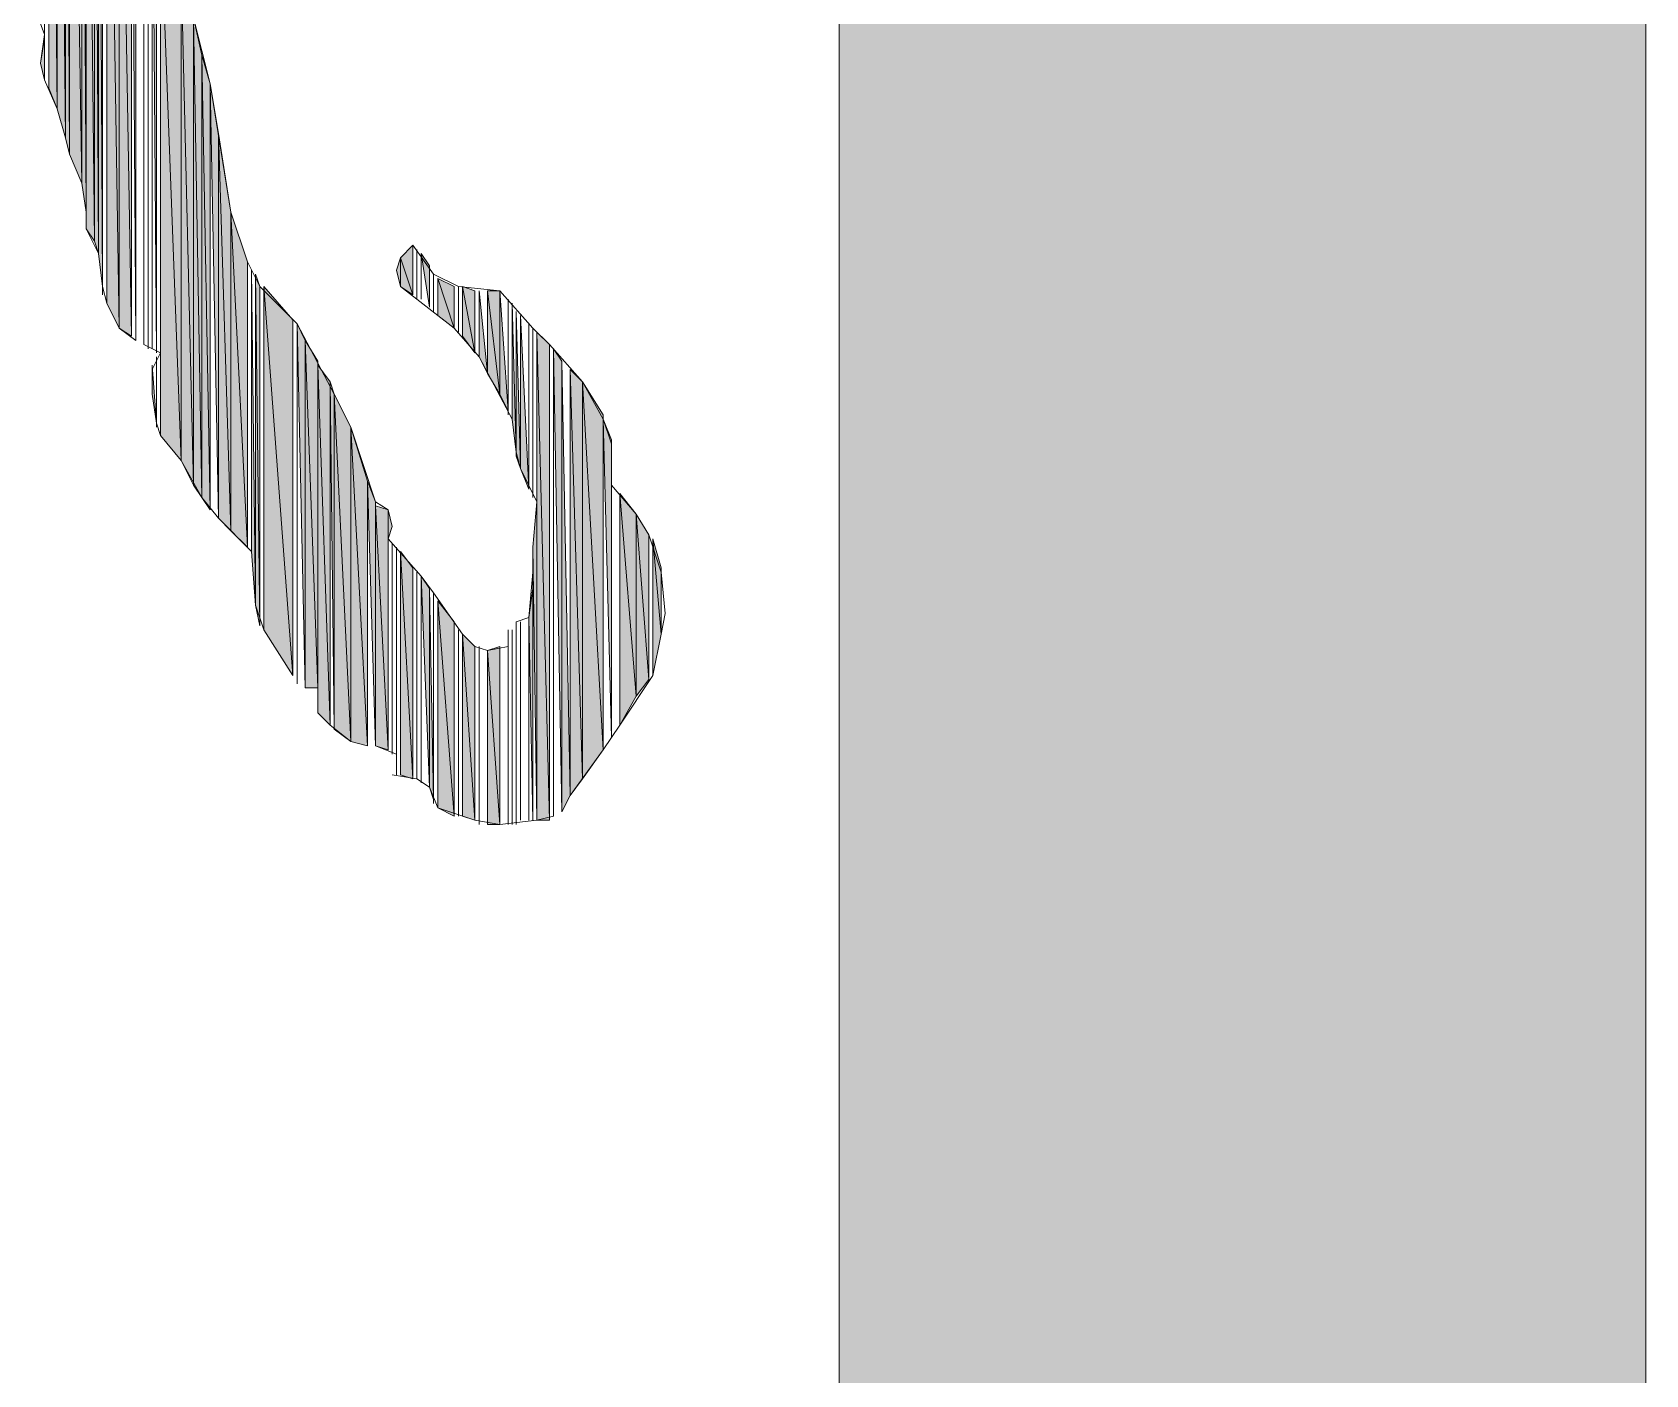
# Model space of a CAD drawing. Header units: millimetres. Extents: x -30643 to 86172, y -19411 to 63186.
# Drawn here: x 83999.4 to 84273.8, y -2030.5 to -1802.2 of the extents above; entities that cross this region are included whole.
import ezdxf

# ---------------------------------------------------------------- set-up
doc = ezdxf.new("R2010")
doc.units = ezdxf.units.MM

msp = doc.modelspace()

# ---------------------------------------------------------------- hatches: boundary and pattern name
h = msp.add_hatch(color=0)
h.dxf.hatch_style = 2
h.paths.add_polyline_path([(84273.84, -17512.85), (84136.62, -17374.93), (84136.62, 61150.03), (84273.84, 61287.95)])
h = msp.add_hatch(color=0)
h.dxf.hatch_style = 2
h.paths.add_polyline_path([(84002.22, -1811.66), (84003.62, -1815.17), (84002.22, -1671.62)])
h = msp.add_hatch(color=0)
h.dxf.hatch_style = 2
h.paths.add_polyline_path([(84003.62, -1815.17), (84003.62, -1681.47), (84002.22, -1671.62)])
h = msp.add_hatch(color=0)
h.dxf.hatch_style = 2
h.paths.add_polyline_path([(84003.62, -1815.17), (84005.03, -1820.1), (84003.62, -1681.47)])
h = msp.add_hatch(color=0)
h.dxf.hatch_style = 2
h.paths.add_polyline_path([(84005.03, -1820.1), (84005.03, -1689.92), (84003.62, -1681.47)])
h = msp.add_hatch(color=0)
h.dxf.hatch_style = 2
h.paths.add_polyline_path([(84005.03, -1820.1), (84005.74, -1822.91), (84005.03, -1689.92)])
h = msp.add_hatch(color=0)
h.dxf.hatch_style = 2
h.paths.add_polyline_path([(84005.74, -1822.91), (84005.74, -1696.25), (84005.03, -1689.92)])
h = msp.add_hatch(color=0)
h.dxf.hatch_style = 2
h.paths.add_polyline_path([(84005.74, -1822.91), (84007.85, -1827.84), (84005.74, -1696.25)])
h = msp.add_hatch(color=0)
h.dxf.hatch_style = 2
h.paths.add_polyline_path([(84007.85, -1827.84), (84007.85, -1703.29), (84005.74, -1696.25)])
h = msp.add_hatch(color=0)
h.dxf.hatch_style = 2
h.paths.add_polyline_path([(84007.85, -1827.84), (84008.55, -1832.77), (84007.85, -1703.29)])
h = msp.add_hatch(color=0)
h.dxf.hatch_style = 2
h.paths.add_polyline_path([(84008.55, -1832.77), (84008.55, -1835.58), (84008.55, -1703.99)])
h = msp.add_hatch(color=0)
h.dxf.hatch_style = 2
h.paths.add_polyline_path([(84008.55, -1835.58), (84008.55, -1706.1), (84008.55, -1703.99)])
h = msp.add_hatch(color=0)
h.dxf.hatch_style = 2
h.paths.add_polyline_path([(84008.55, -1835.58), (84009.96, -1837.69), (84008.55, -1706.1)])
h = msp.add_hatch(color=0)
h.dxf.hatch_style = 2
h.paths.add_polyline_path([(84009.96, -1837.69), (84009.96, -1709.62), (84008.55, -1706.1)])
h = msp.add_hatch(color=0)
h.dxf.hatch_style = 2
h.paths.add_polyline_path([(84009.96, -1837.69), (84010.66, -1839.8), (84009.96, -1709.62)])
h = msp.add_hatch(color=0)
h.dxf.hatch_style = 2
h.paths.add_polyline_path([(84010.66, -1839.8), (84010.66, -1713.14), (84009.96, -1709.62)])
h = msp.add_hatch(color=0)
h.dxf.hatch_style = 2
h.paths.add_polyline_path([(84010.66, -1839.8), (84011.36, -1845.43), (84010.66, -1713.14)])
h = msp.add_hatch(color=0)
h.dxf.hatch_style = 2
h.paths.add_polyline_path([(84011.36, -1846.84), (84011.36, -1716.66), (84011.36, -1714.55)])
h = msp.add_hatch(color=0)
h.dxf.hatch_style = 2
h.paths.add_polyline_path([(84012.07, -1848.25), (84014.18, -1852.47), (84012.07, -1718.07)])
h = msp.add_hatch(color=0)
h.dxf.hatch_style = 2
h.paths.add_polyline_path([(84014.18, -1852.47), (84014.18, -1730.03), (84012.07, -1718.07)])
h = msp.add_hatch(color=0)
h.dxf.hatch_style = 2
h.paths.add_polyline_path([(84014.18, -1852.47), (84016.29, -1853.88), (84014.18, -1731.44)])
h = msp.add_hatch(color=0)
h.dxf.hatch_style = 2
h.paths.add_polyline_path([(84016.29, -1853.88), (84016.29, -1741.29), (84014.18, -1731.44)])
h = msp.add_hatch(color=0)
h.dxf.hatch_style = 2
h.paths.add_polyline_path([(84016.29, -1853.88), (84016.29, -1746.21), (84016.29, -1741.29)])
h = msp.add_hatch(color=0)
h.dxf.hatch_style = 2
h.paths.add_polyline_path([(84016.99, -1854.58), (84016.99, -1757.47), (84016.29, -1746.21)])
h = msp.add_hatch(color=0)
h.dxf.hatch_style = 2
h.paths.add_polyline_path([(84020.51, -1856.69), (84020.51, -1763.1), (84019.81, -1760.99)])
h = msp.add_hatch(color=0)
h.dxf.hatch_style = 2
h.paths.add_polyline_path([(84020.51, -1856.69), (84020.51, -1765.21), (84020.51, -1763.1)])
h = msp.add_hatch(color=0)
h.dxf.hatch_style = 2
h.paths.add_polyline_path([(84021.22, -1870.76), (84024.73, -1874.99), (84021.22, -1781.4)])
h = msp.add_hatch(color=0)
h.dxf.hatch_style = 2
h.paths.add_polyline_path([(84024.73, -1874.99), (84024.73, -1791.25), (84021.22, -1781.4)])
h = msp.add_hatch(color=0)
h.dxf.hatch_style = 2
h.paths.add_polyline_path([(84024.73, -1874.99), (84026.85, -1879.21), (84024.73, -1791.25)])
h = msp.add_hatch(color=0)
h.dxf.hatch_style = 2
h.paths.add_polyline_path([(84026.85, -1879.21), (84026.85, -1799.69), (84024.73, -1791.25)])
h = msp.add_hatch(color=0)
h.dxf.hatch_style = 2
h.paths.add_polyline_path([(84026.85, -1879.21), (84028.25, -1881.32), (84026.85, -1799.69)])
h = msp.add_hatch(color=0)
h.dxf.hatch_style = 2
h.paths.add_polyline_path([(84028.25, -1881.32), (84028.25, -1806.03), (84026.85, -1799.69)])
h = msp.add_hatch(color=0)
h.dxf.hatch_style = 2
h.paths.add_polyline_path([(84001.51, -1810.25), (84001.51, -1803.21), (84000.81, -1807.43)])
h = msp.add_hatch(color=0)
h.dxf.hatch_style = 2
h.paths.add_polyline_path([(84028.25, -1881.32), (84029.66, -1883.43), (84028.25, -1806.03)])
h = msp.add_hatch(color=0)
h.dxf.hatch_style = 2
h.paths.add_polyline_path([(84029.66, -1883.43), (84029.66, -1810.95), (84028.25, -1806.03)])
h = msp.add_hatch(color=0)
h.dxf.hatch_style = 2
h.paths.add_polyline_path([(84031.07, -1884.84), (84031.07, -1819.4), (84029.66, -1810.95)])
h = msp.add_hatch(color=0)
h.dxf.hatch_style = 2
h.paths.add_polyline_path([(84031.07, -1884.84), (84033.18, -1886.95), (84031.07, -1819.4)])
h = msp.add_hatch(color=0)
h.dxf.hatch_style = 2
h.paths.add_polyline_path([(84033.18, -1886.95), (84033.18, -1832.77), (84031.07, -1819.4)])
h = msp.add_hatch(color=0)
h.dxf.hatch_style = 2
h.paths.add_polyline_path([(84033.18, -1886.95), (84035.99, -1889.76), (84033.18, -1832.77)])
h = msp.add_hatch(color=0)
h.dxf.hatch_style = 2
h.paths.add_polyline_path([(84035.99, -1889.76), (84035.99, -1841.21), (84033.18, -1832.77)])
h = msp.add_hatch(color=0)
h.dxf.hatch_style = 2
h.paths.add_polyline_path([(84064.14, -1846.84), (84064.14, -1838.4), (84062.03, -1840.51)])
h = msp.add_hatch(color=0)
h.dxf.hatch_style = 2
h.paths.add_polyline_path([(84062.03, -1845.43), (84062.03, -1840.51), (84061.33, -1842.62)])
h = msp.add_hatch(color=0)
h.dxf.hatch_style = 2
h.paths.add_polyline_path([(84062.03, -1845.43), (84064.14, -1846.84), (84062.03, -1840.51)])
h = msp.add_hatch(color=0)
h.dxf.hatch_style = 2
h.paths.add_polyline_path([(84066.96, -1848.95), (84066.96, -1841.91), (84065.55, -1839.8)])
h = msp.add_hatch(color=0)
h.dxf.hatch_style = 2
h.paths.add_polyline_path([(84036.7, -1890.47), (84037.4, -1899.62), (84036.7, -1842.62)])
h = msp.add_hatch(color=0)
h.dxf.hatch_style = 2
h.paths.add_polyline_path([(84037.4, -1899.62), (84038.1, -1903.13), (84037.4, -1843.32)])
h = msp.add_hatch(color=0)
h.dxf.hatch_style = 2
h.paths.add_polyline_path([(84038.1, -1903.13), (84038.1, -1845.43), (84037.4, -1843.32)])
h = msp.add_hatch(color=0)
h.dxf.hatch_style = 2
h.paths.add_polyline_path([(84068.36, -1850.36), (84071.18, -1852.47), (84068.36, -1844.02)])
h = msp.add_hatch(color=0)
h.dxf.hatch_style = 2
h.paths.add_polyline_path([(84071.18, -1852.47), (84071.18, -1845.43), (84068.36, -1844.02)])
h = msp.add_hatch(color=0)
h.dxf.hatch_style = 2
h.paths.add_polyline_path([(84038.81, -1903.84), (84043.73, -1911.58), (84038.81, -1845.43)])
h = msp.add_hatch(color=0)
h.dxf.hatch_style = 2
h.paths.add_polyline_path([(84043.73, -1911.58), (84043.73, -1851.06), (84038.81, -1845.43)])
h = msp.add_hatch(color=0)
h.dxf.hatch_style = 2
h.paths.add_polyline_path([(84072.58, -1853.88), (84074.7, -1856.69), (84072.58, -1845.43)])
h = msp.add_hatch(color=0)
h.dxf.hatch_style = 2
h.paths.add_polyline_path([(84074.7, -1856.69), (84074.7, -1846.14), (84072.58, -1845.43)])
h = msp.add_hatch(color=0)
h.dxf.hatch_style = 2
h.paths.add_polyline_path([(84075.4, -1857.39), (84076.81, -1860.21), (84075.4, -1846.14)])
h = msp.add_hatch(color=0)
h.dxf.hatch_style = 2
h.paths.add_polyline_path([(84076.81, -1860.21), (84078.92, -1863.73), (84076.81, -1846.14)])
h = msp.add_hatch(color=0)
h.dxf.hatch_style = 2
h.paths.add_polyline_path([(84078.92, -1863.73), (84078.92, -1846.14), (84076.81, -1846.14)])
h = msp.add_hatch(color=0)
h.dxf.hatch_style = 2
h.paths.add_polyline_path([(84078.92, -1863.73), (84080.33, -1866.54), (84078.92, -1846.14)])
h = msp.add_hatch(color=0)
h.dxf.hatch_style = 2
h.paths.add_polyline_path([(84081.03, -1867.95), (84081.73, -1873.58), (84081.03, -1848.25)])
h = msp.add_hatch(color=0)
h.dxf.hatch_style = 2
h.paths.add_polyline_path([(84081.73, -1874.28), (84082.44, -1876.39), (84081.73, -1849.65)])
h = msp.add_hatch(color=0)
h.dxf.hatch_style = 2
h.paths.add_polyline_path([(84045.84, -1913.69), (84045.84, -1854.58), (84044.44, -1851.76)])
h = msp.add_hatch(color=0)
h.dxf.hatch_style = 2
h.paths.add_polyline_path([(84082.44, -1876.39), (84083.84, -1879.91), (84082.44, -1850.36)])
h = msp.add_hatch(color=0)
h.dxf.hatch_style = 2
h.paths.add_polyline_path([(84045.84, -1913.69), (84047.96, -1913.69), (84045.84, -1854.58)])
h = msp.add_hatch(color=0)
h.dxf.hatch_style = 2
h.paths.add_polyline_path([(84047.96, -1913.69), (84047.96, -1858.1), (84045.84, -1854.58)])
h = msp.add_hatch(color=0)
h.dxf.hatch_style = 2
h.paths.add_polyline_path([(84085.25, -1936.21), (84087.36, -1936.21), (84085.25, -1853.17)])
h = msp.add_hatch(color=0)
h.dxf.hatch_style = 2
h.paths.add_polyline_path([(84087.36, -1936.21), (84087.36, -1855.28), (84085.25, -1853.17)])
h = msp.add_hatch(color=0)
h.dxf.hatch_style = 2
h.paths.add_polyline_path([(84089.47, -1934.8), (84089.47, -1858.1), (84088.07, -1855.99)])
h = msp.add_hatch(color=0)
h.dxf.hatch_style = 2
h.paths.add_polyline_path([(84019.81, -1863.73), (84020.51, -1868.65), (84019.81, -1858.8)])
h = msp.add_hatch(color=0)
h.dxf.hatch_style = 2
h.paths.add_polyline_path([(84047.96, -1913.69), (84047.96, -1917.91), (84047.96, -1858.1)])
h = msp.add_hatch(color=0)
h.dxf.hatch_style = 2
h.paths.add_polyline_path([(84047.96, -1917.91), (84050.07, -1920.02), (84047.96, -1858.8)])
h = msp.add_hatch(color=0)
h.dxf.hatch_style = 2
h.paths.add_polyline_path([(84050.07, -1920.02), (84050.07, -1861.62), (84047.96, -1858.8)])
h = msp.add_hatch(color=0)
h.dxf.hatch_style = 2
h.paths.add_polyline_path([(84089.47, -1934.8), (84090.88, -1931.98), (84089.47, -1858.1)])
h = msp.add_hatch(color=0)
h.dxf.hatch_style = 2
h.paths.add_polyline_path([(84090.88, -1931.98), (84092.99, -1929.17), (84090.88, -1859.51)])
h = msp.add_hatch(color=0)
h.dxf.hatch_style = 2
h.paths.add_polyline_path([(84092.99, -1929.17), (84092.99, -1861.62), (84090.88, -1859.51)])
h = msp.add_hatch(color=0)
h.dxf.hatch_style = 2
h.paths.add_polyline_path([(84050.77, -1920.73), (84050.77, -1863.73), (84050.07, -1861.62)])
h = msp.add_hatch(color=0)
h.dxf.hatch_style = 2
h.paths.add_polyline_path([(84092.99, -1929.17), (84096.51, -1924.24), (84092.99, -1861.62)])
h = msp.add_hatch(color=0)
h.dxf.hatch_style = 2
h.paths.add_polyline_path([(84096.51, -1924.24), (84096.51, -1867.25), (84092.99, -1861.62)])
h = msp.add_hatch(color=0)
h.dxf.hatch_style = 2
h.paths.add_polyline_path([(84050.77, -1920.73), (84053.59, -1922.84), (84050.77, -1863.73)])
h = msp.add_hatch(color=0)
h.dxf.hatch_style = 2
h.paths.add_polyline_path([(84053.59, -1922.84), (84053.59, -1869.36), (84050.77, -1863.73)])
h = msp.add_hatch(color=0)
h.dxf.hatch_style = 2
h.paths.add_polyline_path([(84097.92, -1922.13), (84097.92, -1871.47), (84096.51, -1867.95)])
h = msp.add_hatch(color=0)
h.dxf.hatch_style = 2
h.paths.add_polyline_path([(84053.59, -1922.84), (84056.4, -1923.54), (84053.59, -1869.36)])
h = msp.add_hatch(color=0)
h.dxf.hatch_style = 2
h.paths.add_polyline_path([(84056.4, -1923.54), (84056.4, -1878.5), (84053.59, -1869.36)])
h = msp.add_hatch(color=0)
h.dxf.hatch_style = 2
h.paths.add_polyline_path([(84057.81, -1923.54), (84057.81, -1882.02), (84056.4, -1878.5)])
h = msp.add_hatch(color=0)
h.dxf.hatch_style = 2
h.paths.add_polyline_path([(84085.25, -1936.21), (84085.25, -1882.02), (84084.55, -1889.76)])
h = msp.add_hatch(color=0)
h.dxf.hatch_style = 2
h.paths.add_polyline_path([(84099.32, -1920.02), (84102.14, -1915.1), (84099.32, -1880.62)])
h = msp.add_hatch(color=0)
h.dxf.hatch_style = 2
h.paths.add_polyline_path([(84102.14, -1915.1), (84102.14, -1884.13), (84099.32, -1880.62)])
h = msp.add_hatch(color=0)
h.dxf.hatch_style = 2
h.paths.add_polyline_path([(84057.81, -1923.54), (84059.92, -1924.24), (84057.81, -1882.73)])
h = msp.add_hatch(color=0)
h.dxf.hatch_style = 2
h.paths.add_polyline_path([(84059.92, -1924.24), (84059.92, -1883.43), (84057.81, -1882.73)])
h = msp.add_hatch(color=0)
h.dxf.hatch_style = 2
h.paths.add_polyline_path([(84059.92, -1888.36), (84060.62, -1886.25), (84059.92, -1883.43)])
h = msp.add_hatch(color=0)
h.dxf.hatch_style = 2
h.paths.add_polyline_path([(84102.14, -1915.1), (84104.25, -1912.28), (84102.14, -1884.13)])
h = msp.add_hatch(color=0)
h.dxf.hatch_style = 2
h.paths.add_polyline_path([(84104.25, -1912.28), (84104.25, -1887.65), (84102.14, -1884.13)])
h = msp.add_hatch(color=0)
h.dxf.hatch_style = 2
h.paths.add_polyline_path([(84062.03, -1928.47), (84064.14, -1929.17), (84062.03, -1890.47)])
h = msp.add_hatch(color=0)
h.dxf.hatch_style = 2
h.paths.add_polyline_path([(84064.14, -1929.17), (84064.14, -1893.28), (84062.03, -1890.47)])
h = msp.add_hatch(color=0)
h.dxf.hatch_style = 2
h.paths.add_polyline_path([(84084.55, -1936.21), (84084.55, -1889.76), (84084.55, -1893.99)])
h = msp.add_hatch(color=0)
h.dxf.hatch_style = 2
h.paths.add_polyline_path([(84104.95, -1911.58), (84106.36, -1904.54), (84104.95, -1888.36)])
h = msp.add_hatch(color=0)
h.dxf.hatch_style = 2
h.paths.add_polyline_path([(84106.36, -1904.54), (84106.36, -1893.28), (84104.95, -1888.36)])
h = msp.add_hatch(color=0)
h.dxf.hatch_style = 2
h.paths.add_polyline_path([(84106.36, -1904.54), (84106.36, -1902.43), (84106.36, -1893.28)])
h = msp.add_hatch(color=0)
h.dxf.hatch_style = 2
h.paths.add_polyline_path([(84066.96, -1930.58), (84066.96, -1896.8), (84065.55, -1894.69)])
h = msp.add_hatch(color=0)
h.dxf.hatch_style = 2
h.paths.add_polyline_path([(84084.55, -1936.21), (84084.55, -1893.99), (84084.55, -1896.8)])
h = msp.add_hatch(color=0)
h.dxf.hatch_style = 2
h.paths.add_polyline_path([(84066.96, -1930.58), (84067.66, -1932.69), (84066.96, -1896.8)])
h = msp.add_hatch(color=0)
h.dxf.hatch_style = 2
h.paths.add_polyline_path([(84068.36, -1934.1), (84071.18, -1935.5), (84068.36, -1898.91)])
h = msp.add_hatch(color=0)
h.dxf.hatch_style = 2
h.paths.add_polyline_path([(84071.18, -1935.5), (84071.18, -1902.43), (84068.36, -1898.91)])
h = msp.add_hatch(color=0)
h.dxf.hatch_style = 2
h.paths.add_polyline_path([(84084.55, -1936.21), (84084.55, -1896.8), (84083.84, -1901.73)])
h = msp.add_hatch(color=0)
h.dxf.hatch_style = 2
h.paths.add_polyline_path([(84072.58, -1935.5), (84074.7, -1936.21), (84072.58, -1904.54)])
h = msp.add_hatch(color=0)
h.dxf.hatch_style = 2
h.paths.add_polyline_path([(84074.7, -1936.21), (84074.7, -1906.65), (84072.58, -1904.54)])
h = msp.add_hatch(color=0)
h.dxf.hatch_style = 2
h.paths.add_polyline_path([(84080.33, -1936.91), (84080.33, -1903.84), (84080.33, -1906.65)])
h = msp.add_hatch(color=0)
h.dxf.hatch_style = 2
h.paths.add_polyline_path([(84078.92, -1936.91), (84078.92, -1906.65), (84076.81, -1907.36)])
h = msp.add_hatch(color=0)
h.dxf.hatch_style = 2
h.paths.add_polyline_path([(84076.81, -1936.91), (84078.92, -1936.91), (84076.81, -1907.36)])

# ---------------------------------------------------------------- linework, layer by layer
at = {"color": 0, "lineweight": 0}
for points in [[(84273.84, -17512.85), (84136.62, -17374.93), (84136.62, 61150.03), (84273.84, 61287.95)], [(84001.51, -1802.51), (84001.51, -1670.22)], [(84001.51, -1810.25), (84001.51, -1670.22)], [(84002.22, -1811.66), (84002.22, -1671.62)], [(84002.22, -1811.66), (84003.62, -1815.17), (84002.22, -1671.62)], [(84003.62, -1815.17), (84003.62, -1681.47), (84002.22, -1671.62)], [(84003.62, -1815.17), (84005.03, -1820.1), (84003.62, -1681.47)], [(84005.03, -1820.1), (84005.03, -1689.92), (84003.62, -1681.47)], [(84005.03, -1820.1), (84005.74, -1822.91), (84005.03, -1689.92)], [(84005.74, -1822.91), (84005.74, -1696.25), (84005.03, -1689.92)], [(84005.74, -1822.91), (84005.74, -1696.25)], [(84005.74, -1822.91), (84005.74, -1696.25)], [(84005.74, -1822.91), (84007.85, -1827.84), (84005.74, -1696.25)], [(84007.85, -1827.84), (84007.85, -1703.29), (84005.74, -1696.25)], [(84007.85, -1827.84), (84008.55, -1832.77), (84007.85, -1703.29)], [(84008.55, -1832.77), (84008.55, -1703.99)], [(84008.55, -1832.77), (84008.55, -1835.58), (84008.55, -1703.99)], [(84008.55, -1835.58), (84008.55, -1706.1), (84008.55, -1703.99)], [(84008.55, -1835.58), (84009.96, -1837.69), (84008.55, -1706.1)], [(84009.96, -1837.69), (84009.96, -1709.62), (84008.55, -1706.1)], [(84009.96, -1837.69), (84010.66, -1839.8), (84009.96, -1709.62)], [(84010.66, -1839.8), (84010.66, -1713.14), (84009.96, -1709.62)], [(84010.66, -1839.8), (84011.36, -1845.43), (84010.66, -1713.14)], [(84011.36, -1845.43), (84011.36, -1714.55)], [(84011.36, -1845.43), (84011.36, -1714.55)], [(84011.36, -1846.84), (84011.36, -1716.66), (84011.36, -1714.55)], [(84011.36, -1846.84), (84011.36, -1716.66)], [(84012.07, -1848.25), (84012.07, -1718.07)], [(84012.07, -1848.25), (84014.18, -1852.47), (84012.07, -1718.07)], [(84014.18, -1852.47), (84014.18, -1730.03), (84012.07, -1718.07)], [(84014.18, -1852.47), (84014.18, -1730.03)], [(84014.18, -1852.47), (84014.18, -1731.44)], [(84014.18, -1852.47), (84016.29, -1853.88), (84014.18, -1731.44)], [(84016.29, -1853.88), (84016.29, -1741.29), (84014.18, -1731.44)], [(84016.29, -1853.88), (84016.29, -1741.29)], [(84016.29, -1853.88), (84016.29, -1746.21), (84016.29, -1741.29)], [(84016.29, -1853.88), (84016.29, -1746.21)], [(84016.99, -1854.58), (84016.99, -1757.47), (84016.29, -1746.21)], [(84016.99, -1854.58), (84016.99, -1757.47)], [(84016.99, -1854.58), (84016.99, -1757.47)], [(84016.99, -1854.58), (84016.99, -1757.47)], [(84018.4, -1855.28), (84018.4, -1757.47)], [(84018.4, -1855.28), (84018.4, -1757.47)], [(84018.4, -1855.28), (84018.4, -1757.47)], [(84018.4, -1855.28), (84018.4, -1757.47)], [(84019.11, -1855.28), (84019.11, -1758.18)], [(84019.11, -1855.28), (84019.11, -1758.18)], [(84019.11, -1855.99), (84019.11, -1758.88)], [(84019.11, -1855.99), (84019.11, -1758.88)], [(84019.81, -1855.99), (84019.81, -1759.58)], [(84019.81, -1855.99), (84019.81, -1759.58)], [(84019.81, -1855.99), (84019.81, -1760.29)], [(84019.81, -1855.99), (84019.81, -1760.29)], [(84019.81, -1855.99), (84019.81, -1760.99)], [(84019.81, -1855.99), (84019.81, -1760.99)], [(84020.51, -1856.69), (84020.51, -1763.1), (84019.81, -1760.99)], [(84020.51, -1856.69), (84020.51, -1763.1)], [(84020.51, -1856.69), (84020.51, -1765.21), (84020.51, -1763.1)], [(84020.51, -1856.69), (84020.51, -1778.58)], [(84021.22, -1856.69), (84021.22, -1779.99)], [(84021.22, -1870.06), (84021.22, -1779.99)], [(84021.22, -1870.06), (84021.22, -1779.99)], [(84021.22, -1870.06), (84021.22, -1779.99)], [(84021.22, -1870.76), (84021.22, -1780.69)], [(84021.22, -1870.76), (84021.22, -1780.69)], [(84021.22, -1870.76), (84021.22, -1781.4)], [(84021.22, -1870.76), (84024.73, -1874.99), (84021.22, -1781.4)], [(84024.73, -1874.99), (84024.73, -1791.25), (84021.22, -1781.4)], [(84024.73, -1874.99), (84026.85, -1879.21), (84024.73, -1791.25)], [(84026.85, -1879.21), (84026.85, -1799.69), (84024.73, -1791.25)], [(84026.85, -1879.21), (84028.25, -1881.32), (84026.85, -1799.69)], [(84028.25, -1881.32), (84028.25, -1806.03), (84026.85, -1799.69)], [(84001.51, -1810.25), (84001.51, -1802.51)], [(84001.51, -1810.25), (84001.51, -1803.21), (84000.81, -1807.43)], [(84001.51, -1810.25), (84001.51, -1803.21)], [(84028.25, -1881.32), (84029.66, -1883.43), (84028.25, -1806.03)], [(84029.66, -1883.43), (84029.66, -1810.95), (84028.25, -1806.03)], [(84029.66, -1883.43), (84029.66, -1810.95)], [(84031.07, -1884.84), (84031.07, -1819.4), (84029.66, -1810.95)], [(84031.07, -1884.84), (84033.18, -1886.95), (84031.07, -1819.4)], [(84033.18, -1886.95), (84033.18, -1832.77), (84031.07, -1819.4)], [(84033.18, -1886.95), (84035.99, -1889.76), (84033.18, -1832.77)], [(84035.99, -1889.76), (84035.99, -1841.21), (84033.18, -1832.77)], [(84064.14, -1846.84), (84064.14, -1838.4), (84062.03, -1840.51)], [(84064.14, -1846.84), (84064.14, -1838.4)], [(84035.99, -1889.76), (84035.99, -1841.21)], [(84062.03, -1845.43), (84062.03, -1840.51), (84061.33, -1842.62)], [(84062.03, -1845.43), (84062.03, -1840.51)], [(84062.03, -1845.43), (84062.03, -1840.51)], [(84062.03, -1845.43), (84064.14, -1846.84), (84062.03, -1840.51)], [(84064.84, -1847.54), (84064.84, -1839.1)], [(84064.84, -1847.54), (84064.84, -1839.1)], [(84065.55, -1847.54), (84065.55, -1839.8)], [(84065.55, -1847.54), (84065.55, -1839.8)], [(84066.96, -1848.95), (84066.96, -1841.91), (84065.55, -1839.8)], [(84036.7, -1890.47), (84036.7, -1842.62)], [(84036.7, -1890.47), (84037.4, -1899.62), (84036.7, -1842.62)], [(84037.4, -1899.62), (84037.4, -1843.32)], [(84037.4, -1899.62), (84038.1, -1903.13), (84037.4, -1843.32)], [(84038.1, -1903.13), (84038.1, -1845.43), (84037.4, -1843.32)], [(84066.96, -1848.95), (84066.96, -1841.91)], [(84067.66, -1849.65), (84067.66, -1843.32)], [(84067.66, -1849.65), (84067.66, -1843.32)], [(84067.66, -1849.65), (84067.66, -1843.32)], [(84067.66, -1849.65), (84067.66, -1843.32)], [(84068.36, -1850.36), (84068.36, -1844.02)], [(84068.36, -1850.36), (84071.18, -1852.47), (84068.36, -1844.02)], [(84071.18, -1852.47), (84071.18, -1845.43), (84068.36, -1844.02)], [(84038.1, -1903.13), (84038.1, -1845.43)], [(84038.81, -1903.84), (84038.81, -1845.43)], [(84038.81, -1903.84), (84043.73, -1911.58), (84038.81, -1845.43)], [(84043.73, -1911.58), (84043.73, -1851.06), (84038.81, -1845.43)], [(84071.18, -1852.47), (84071.18, -1845.43)], [(84071.88, -1853.17), (84071.88, -1845.43)], [(84071.88, -1853.17), (84071.88, -1845.43)], [(84072.58, -1853.88), (84072.58, -1845.43)], [(84072.58, -1853.88), (84074.7, -1856.69), (84072.58, -1845.43)], [(84074.7, -1856.69), (84074.7, -1846.14), (84072.58, -1845.43)], [(84074.7, -1856.69), (84074.7, -1846.14)], [(84074.7, -1856.69), (84074.7, -1846.14)], [(84074.7, -1856.69), (84074.7, -1846.14)], [(84075.4, -1857.39), (84075.4, -1846.14)], [(84075.4, -1857.39), (84076.81, -1860.21), (84075.4, -1846.14)], [(84076.81, -1860.21), (84076.81, -1846.14)], [(84076.81, -1860.21), (84078.92, -1863.73), (84076.81, -1846.14)], [(84078.92, -1863.73), (84078.92, -1846.14), (84076.81, -1846.14)], [(84078.92, -1863.73), (84078.92, -1846.14)], [(84078.92, -1863.73), (84078.92, -1846.14)], [(84078.92, -1863.73), (84080.33, -1866.54), (84078.92, -1846.14)], [(84080.33, -1866.54), (84080.33, -1847.54)], [(84080.33, -1866.54), (84080.33, -1847.54)], [(84080.33, -1867.25), (84080.33, -1848.25)], [(84080.33, -1867.25), (84080.33, -1848.25)], [(84081.03, -1867.95), (84081.03, -1848.25)], [(84081.03, -1867.95), (84081.73, -1873.58), (84081.03, -1848.25)], [(84081.73, -1873.58), (84081.73, -1849.65)], [(84081.73, -1873.58), (84081.73, -1849.65)], [(84081.73, -1874.28), (84081.73, -1849.65)], [(84081.73, -1874.28), (84082.44, -1876.39), (84081.73, -1849.65)], [(84043.73, -1911.58), (84043.73, -1851.06)], [(84044.44, -1912.99), (84044.44, -1851.76)], [(84044.44, -1912.99), (84044.44, -1851.76)], [(84044.44, -1912.99), (84044.44, -1851.76)], [(84044.44, -1912.99), (84044.44, -1851.76)], [(84045.84, -1913.69), (84045.84, -1854.58), (84044.44, -1851.76)], [(84082.44, -1876.39), (84082.44, -1850.36)], [(84082.44, -1876.39), (84083.84, -1879.91), (84082.44, -1850.36)], [(84083.84, -1879.91), (84083.84, -1851.76)], [(84083.84, -1879.91), (84083.84, -1851.76)], [(84045.84, -1913.69), (84047.96, -1913.69), (84045.84, -1854.58)], [(84047.96, -1913.69), (84047.96, -1858.1), (84045.84, -1854.58)], [(84084.55, -1880.62), (84084.55, -1852.47)], [(84084.55, -1880.62), (84084.55, -1852.47)], [(84084.55, -1880.62), (84084.55, -1852.47)], [(84084.55, -1880.62), (84084.55, -1852.47)], [(84084.55, -1881.32), (84084.55, -1852.47)], [(84084.55, -1881.32), (84084.55, -1852.47)], [(84085.25, -1882.02), (84085.25, -1853.17)], [(84085.25, -1936.21), (84085.25, -1853.17)], [(84085.25, -1936.21), (84085.25, -1853.17)], [(84085.25, -1936.21), (84087.36, -1936.21), (84085.25, -1853.17)], [(84087.36, -1936.21), (84087.36, -1855.28), (84085.25, -1853.17)], [(84020.51, -1869.36), (84020.51, -1857.39)], [(84020.51, -1869.36), (84020.51, -1857.39)], [(84021.22, -1870.06), (84021.22, -1856.69)], [(84087.36, -1936.21), (84087.36, -1855.28)], [(84088.07, -1935.5), (84088.07, -1855.99)], [(84088.07, -1935.5), (84088.07, -1855.99)], [(84089.47, -1934.8), (84089.47, -1858.1), (84088.07, -1855.99)], [(84019.81, -1863.73), (84019.81, -1858.8)], [(84019.81, -1863.73), (84020.51, -1868.65), (84019.81, -1858.8)], [(84019.81, -1863.02), (84019.81, -1859.51)], [(84019.81, -1863.02), (84019.81, -1859.51)], [(84020.51, -1868.65), (84020.51, -1858.1)], [(84020.51, -1868.65), (84020.51, -1858.1)], [(84047.96, -1913.69), (84047.96, -1917.91), (84047.96, -1858.1)], [(84047.96, -1917.91), (84047.96, -1858.8)], [(84047.96, -1917.91), (84050.07, -1920.02), (84047.96, -1858.8)], [(84050.07, -1920.02), (84050.07, -1861.62), (84047.96, -1858.8)], [(84089.47, -1934.8), (84090.88, -1931.98), (84089.47, -1858.1)], [(84090.88, -1931.98), (84090.88, -1859.51)], [(84090.88, -1931.98), (84092.99, -1929.17), (84090.88, -1859.51)], [(84092.99, -1929.17), (84092.99, -1861.62), (84090.88, -1859.51)], [(84050.07, -1920.02), (84050.07, -1861.62)], [(84050.77, -1920.73), (84050.77, -1863.73), (84050.07, -1861.62)], [(84092.99, -1929.17), (84096.51, -1924.24), (84092.99, -1861.62)], [(84096.51, -1924.24), (84096.51, -1867.25), (84092.99, -1861.62)], [(84050.77, -1920.73), (84053.59, -1922.84), (84050.77, -1863.73)], [(84053.59, -1922.84), (84053.59, -1869.36), (84050.77, -1863.73)], [(84096.51, -1924.24), (84096.51, -1867.25)], [(84096.51, -1923.54), (84096.51, -1867.95)], [(84096.51, -1923.54), (84096.51, -1867.95)], [(84097.92, -1922.13), (84097.92, -1871.47), (84096.51, -1867.95)], [(84053.59, -1922.84), (84053.59, -1869.36)], [(84053.59, -1922.84), (84053.59, -1869.36)], [(84053.59, -1922.84), (84056.4, -1923.54), (84053.59, -1869.36)], [(84056.4, -1923.54), (84056.4, -1878.5), (84053.59, -1869.36)], [(84097.92, -1879.21), (84097.92, -1872.17)], [(84056.4, -1923.54), (84056.4, -1878.5)], [(84057.81, -1923.54), (84057.81, -1882.02), (84056.4, -1878.5)], [(84097.92, -1922.13), (84097.92, -1879.21)], [(84097.92, -1921.43), (84097.92, -1879.21)], [(84097.92, -1921.43), (84097.92, -1879.21)], [(84057.81, -1923.54), (84057.81, -1882.02)], [(84085.25, -1936.21), (84085.25, -1882.02), (84084.55, -1889.76)], [(84099.32, -1920.02), (84099.32, -1880.62)], [(84099.32, -1920.02), (84102.14, -1915.1), (84099.32, -1880.62)], [(84102.14, -1915.1), (84102.14, -1884.13), (84099.32, -1880.62)], [(84057.81, -1923.54), (84057.81, -1882.73)], [(84057.81, -1923.54), (84059.92, -1924.24), (84057.81, -1882.73)], [(84059.92, -1924.24), (84059.92, -1883.43), (84057.81, -1882.73)], [(84059.92, -1924.24), (84059.92, -1883.43)], [(84059.92, -1924.24), (84059.92, -1883.43)], [(84059.92, -1888.36), (84060.62, -1886.25), (84059.92, -1883.43)], [(84102.14, -1915.1), (84104.25, -1912.28), (84102.14, -1884.13)], [(84104.25, -1912.28), (84104.25, -1887.65), (84102.14, -1884.13)], [(84104.25, -1912.28), (84104.25, -1887.65)], [(84059.92, -1924.24), (84059.92, -1888.36)], [(84060.62, -1924.95), (84060.62, -1889.06)], [(84060.62, -1924.95), (84060.62, -1889.06)], [(84060.62, -1924.95), (84060.62, -1889.76)], [(84060.62, -1924.95), (84060.62, -1889.76)], [(84061.33, -1924.95), (84061.33, -1889.76)], [(84061.33, -1924.95), (84061.33, -1889.76)], [(84061.33, -1924.95), (84061.33, -1889.76)], [(84061.33, -1924.95), (84061.33, -1889.76)], [(84061.33, -1924.95), (84061.33, -1889.76)], [(84061.33, -1928.47), (84061.33, -1889.76)], [(84061.33, -1928.47), (84061.33, -1889.76)], [(84061.33, -1928.47), (84061.33, -1889.76)], [(84062.03, -1928.47), (84062.03, -1890.47)], [(84062.03, -1928.47), (84062.03, -1890.47)], [(84062.03, -1928.47), (84062.03, -1890.47)], [(84062.03, -1928.47), (84064.14, -1929.17), (84062.03, -1890.47)], [(84064.14, -1929.17), (84064.14, -1893.28), (84062.03, -1890.47)], [(84084.55, -1936.21), (84084.55, -1889.76), (84084.55, -1893.99)], [(84084.55, -1936.21), (84084.55, -1889.76)], [(84104.95, -1911.58), (84104.95, -1888.36)], [(84104.95, -1911.58), (84106.36, -1904.54), (84104.95, -1888.36)], [(84106.36, -1904.54), (84106.36, -1893.28), (84104.95, -1888.36)], [(84064.14, -1929.17), (84064.14, -1893.28)], [(84106.36, -1904.54), (84106.36, -1902.43), (84106.36, -1893.28)], [(84064.84, -1929.17), (84064.84, -1893.99)], [(84064.84, -1929.17), (84064.84, -1893.99)], [(84065.55, -1929.87), (84065.55, -1894.69)], [(84065.55, -1929.87), (84065.55, -1894.69)], [(84066.96, -1930.58), (84066.96, -1896.8), (84065.55, -1894.69)], [(84084.55, -1936.21), (84084.55, -1893.99), (84084.55, -1896.8)], [(84084.55, -1936.21), (84084.55, -1893.99)], [(84106.36, -1902.43), (84106.36, -1893.99)], [(84106.36, -1902.43), (84106.36, -1893.99)], [(84066.96, -1930.58), (84067.66, -1932.69), (84066.96, -1896.8)], [(84067.66, -1932.69), (84067.66, -1897.5)], [(84067.66, -1932.69), (84067.66, -1897.5)], [(84067.66, -1933.39), (84067.66, -1898.21)], [(84067.66, -1933.39), (84067.66, -1898.21)], [(84068.36, -1934.1), (84068.36, -1898.91)], [(84068.36, -1934.1), (84071.18, -1935.5), (84068.36, -1898.91)], [(84071.18, -1935.5), (84071.18, -1902.43), (84068.36, -1898.91)], [(84084.55, -1936.21), (84084.55, -1896.8), (84083.84, -1901.73)], [(84084.55, -1936.21), (84084.55, -1896.8)], [(84083.84, -1936.21), (84083.84, -1901.73)], [(84083.84, -1936.21), (84083.84, -1901.73)], [(84071.18, -1935.5), (84071.18, -1902.43)], [(84071.88, -1935.5), (84071.88, -1903.84)], [(84071.88, -1935.5), (84071.88, -1903.84)], [(84072.58, -1935.5), (84072.58, -1904.54)], [(84072.58, -1935.5), (84074.7, -1936.21), (84072.58, -1904.54)], [(84074.7, -1936.21), (84074.7, -1906.65), (84072.58, -1904.54)], [(84080.33, -1936.91), (84080.33, -1903.84), (84080.33, -1906.65)], [(84080.33, -1936.91), (84080.33, -1903.84)], [(84081.03, -1936.91), (84081.03, -1903.84)], [(84081.03, -1936.91), (84081.03, -1903.84)], [(84081.73, -1936.91), (84081.73, -1902.43)], [(84081.73, -1936.91), (84081.73, -1902.43)], [(84081.73, -1936.91), (84081.73, -1903.13)], [(84081.73, -1936.91), (84081.73, -1903.13)], [(84082.44, -1936.21), (84082.44, -1902.43)], [(84082.44, -1936.21), (84082.44, -1902.43)], [(84074.7, -1936.21), (84074.7, -1906.65)], [(84074.7, -1936.21), (84074.7, -1906.65)], [(84074.7, -1936.21), (84074.7, -1906.65)], [(84075.4, -1936.91), (84075.4, -1906.65)], [(84075.4, -1936.91), (84075.4, -1906.65)], [(84078.92, -1936.91), (84078.92, -1906.65), (84076.81, -1907.36)], [(84078.92, -1936.91), (84078.92, -1906.65)], [(84078.92, -1936.91), (84078.92, -1906.65)], [(84078.92, -1936.91), (84078.92, -1906.65)], [(84080.33, -1936.91), (84080.33, -1906.65)], [(84080.33, -1936.91), (84080.33, -1906.65)], [(84076.81, -1936.91), (84076.81, -1907.36)], [(84076.81, -1936.91), (84078.92, -1936.91), (84076.81, -1907.36)], [(84061.33, -1928.47), (84061.33, -1924.95)], [(84061.33, -1928.47), (84061.33, -1926.36)], [(84061.33, -1928.47), (84061.33, -1926.36)]]:
    msp.add_lwpolyline(points, close=True, dxfattribs=at)
for points in [[(83999.4, -1796.88), (84001.51, -1802.51)], [(84029.66, -1810.95), (84026.85, -1799.69)], [(84001.51, -1802.51), (84000.81, -1807.43)], [(84000.81, -1807.43), (84001.51, -1810.25)], [(84001.51, -1810.25), (84003.62, -1815.17)], [(84033.18, -1832.77), (84029.66, -1810.95)], [(84003.62, -1815.17), (84005.03, -1820.1)], [(84005.03, -1820.1), (84005.74, -1822.91)], [(84005.74, -1822.91), (84007.85, -1827.84)], [(84007.85, -1827.84), (84008.55, -1832.77)], [(84008.55, -1832.77), (84008.55, -1835.58)], [(84035.99, -1841.21), (84033.18, -1832.77)], [(84008.55, -1835.58), (84010.66, -1839.8)], [(84064.14, -1838.4), (84062.03, -1840.51)], [(84067.66, -1843.32), (84064.14, -1838.4)], [(84010.66, -1839.8), (84011.36, -1845.43)], [(84038.1, -1845.43), (84035.99, -1841.21)], [(84062.03, -1840.51), (84061.33, -1842.62)], [(84061.33, -1842.62), (84062.03, -1845.43)], [(84071.88, -1845.43), (84067.66, -1843.32)], [(84011.36, -1845.43), (84012.07, -1848.25)], [(84044.44, -1851.76), (84038.1, -1845.43)], [(84062.03, -1845.43), (84071.18, -1852.47)], [(84078.92, -1846.14), (84071.88, -1845.43)], [(84084.55, -1852.47), (84078.92, -1846.14)], [(84012.07, -1848.25), (84014.18, -1852.47)], [(84050.77, -1863.73), (84044.44, -1851.76)], [(84014.18, -1852.47), (84016.99, -1854.58)], [(84071.18, -1852.47), (84075.4, -1857.39)], [(84087.36, -1855.28), (84084.55, -1852.47)], [(84018.4, -1855.28), (84021.22, -1856.69)], [(84021.22, -1856.69), (84019.81, -1859.51)], [(84075.4, -1857.39), (84081.03, -1867.95)], [(84092.99, -1861.62), (84087.36, -1855.28)], [(84019.81, -1860.91), (84019.81, -1863.73)], [(84096.51, -1867.95), (84092.99, -1861.62)], [(84019.81, -1863.73), (84020.51, -1868.65)], [(84053.59, -1869.36), (84050.77, -1863.73)], [(84020.51, -1868.65), (84021.22, -1870.76)], [(84081.03, -1867.95), (84081.73, -1873.58)], [(84097.92, -1872.17), (84096.51, -1867.95)], [(84021.22, -1870.76), (84024.73, -1874.99)], [(84057.81, -1882.02), (84053.59, -1869.36)], [(84081.73, -1873.58), (84082.44, -1876.39)], [(84097.92, -1879.21), (84097.92, -1872.17)], [(84024.73, -1874.99), (84028.25, -1881.32)], [(84082.44, -1876.39), (84085.25, -1882.02)], [(84102.14, -1884.13), (84097.92, -1879.21)], [(84028.25, -1881.32), (84031.07, -1884.84)], [(84059.92, -1883.43), (84057.81, -1882.02)], [(84085.25, -1882.02), (84084.55, -1889.76)], [(84031.07, -1884.84), (84036.7, -1890.47)], [(84060.62, -1886.25), (84059.92, -1883.43)], [(84104.25, -1887.65), (84102.14, -1884.13)], [(84059.92, -1888.36), (84060.62, -1886.25)], [(84106.36, -1893.99), (84104.25, -1887.65)], [(84036.7, -1890.47), (84037.4, -1899.62)], [(84065.55, -1894.69), (84059.92, -1888.36)], [(84084.55, -1889.76), (84084.55, -1893.99)], [(84067.66, -1897.5), (84065.55, -1894.69)], [(84084.55, -1893.99), (84083.84, -1901.73)], [(84107.07, -1901.02), (84106.36, -1893.99)], [(84072.58, -1904.54), (84067.66, -1897.5)], [(84037.4, -1899.62), (84038.81, -1903.84)], [(84083.84, -1901.73), (84081.73, -1902.43)], [(84106.36, -1904.54), (84107.07, -1901.02)], [(84038.81, -1903.84), (84043.73, -1911.58)], [(84074.7, -1906.65), (84072.58, -1904.54)], [(84080.33, -1903.84), (84080.33, -1906.65)], [(84104.95, -1911.58), (84106.36, -1904.54)], [(84076.81, -1907.36), (84074.7, -1906.65)], [(84080.33, -1906.65), (84076.81, -1907.36)], [(84099.32, -1920.02), (84104.95, -1911.58)], [(84045.84, -1913.69), (84047.96, -1913.69)], [(84047.96, -1913.69), (84047.96, -1917.91)], [(84047.96, -1917.91), (84050.07, -1920.02)], [(84050.07, -1920.02), (84053.59, -1922.84)], [(84096.51, -1924.24), (84099.32, -1920.02)], [(84053.59, -1922.84), (84056.4, -1923.54)], [(84057.81, -1923.54), (84061.33, -1924.95)], [(84090.88, -1931.98), (84096.51, -1924.24)], [(84060.62, -1928.47), (84064.84, -1929.17)], [(84064.84, -1929.17), (84066.96, -1930.58)], [(84066.96, -1930.58), (84068.36, -1934.1)], [(84089.47, -1934.8), (84090.88, -1931.98)], [(84068.36, -1934.1), (84074.7, -1936.21)], [(84074.7, -1936.21), (84078.92, -1936.91)], [(84078.92, -1936.91), (84085.25, -1936.21)], [(84085.25, -1936.21), (84088.07, -1935.5)]]:
    msp.add_lwpolyline(points, dxfattribs=at)

doc.saveas('drawing.dxf')
